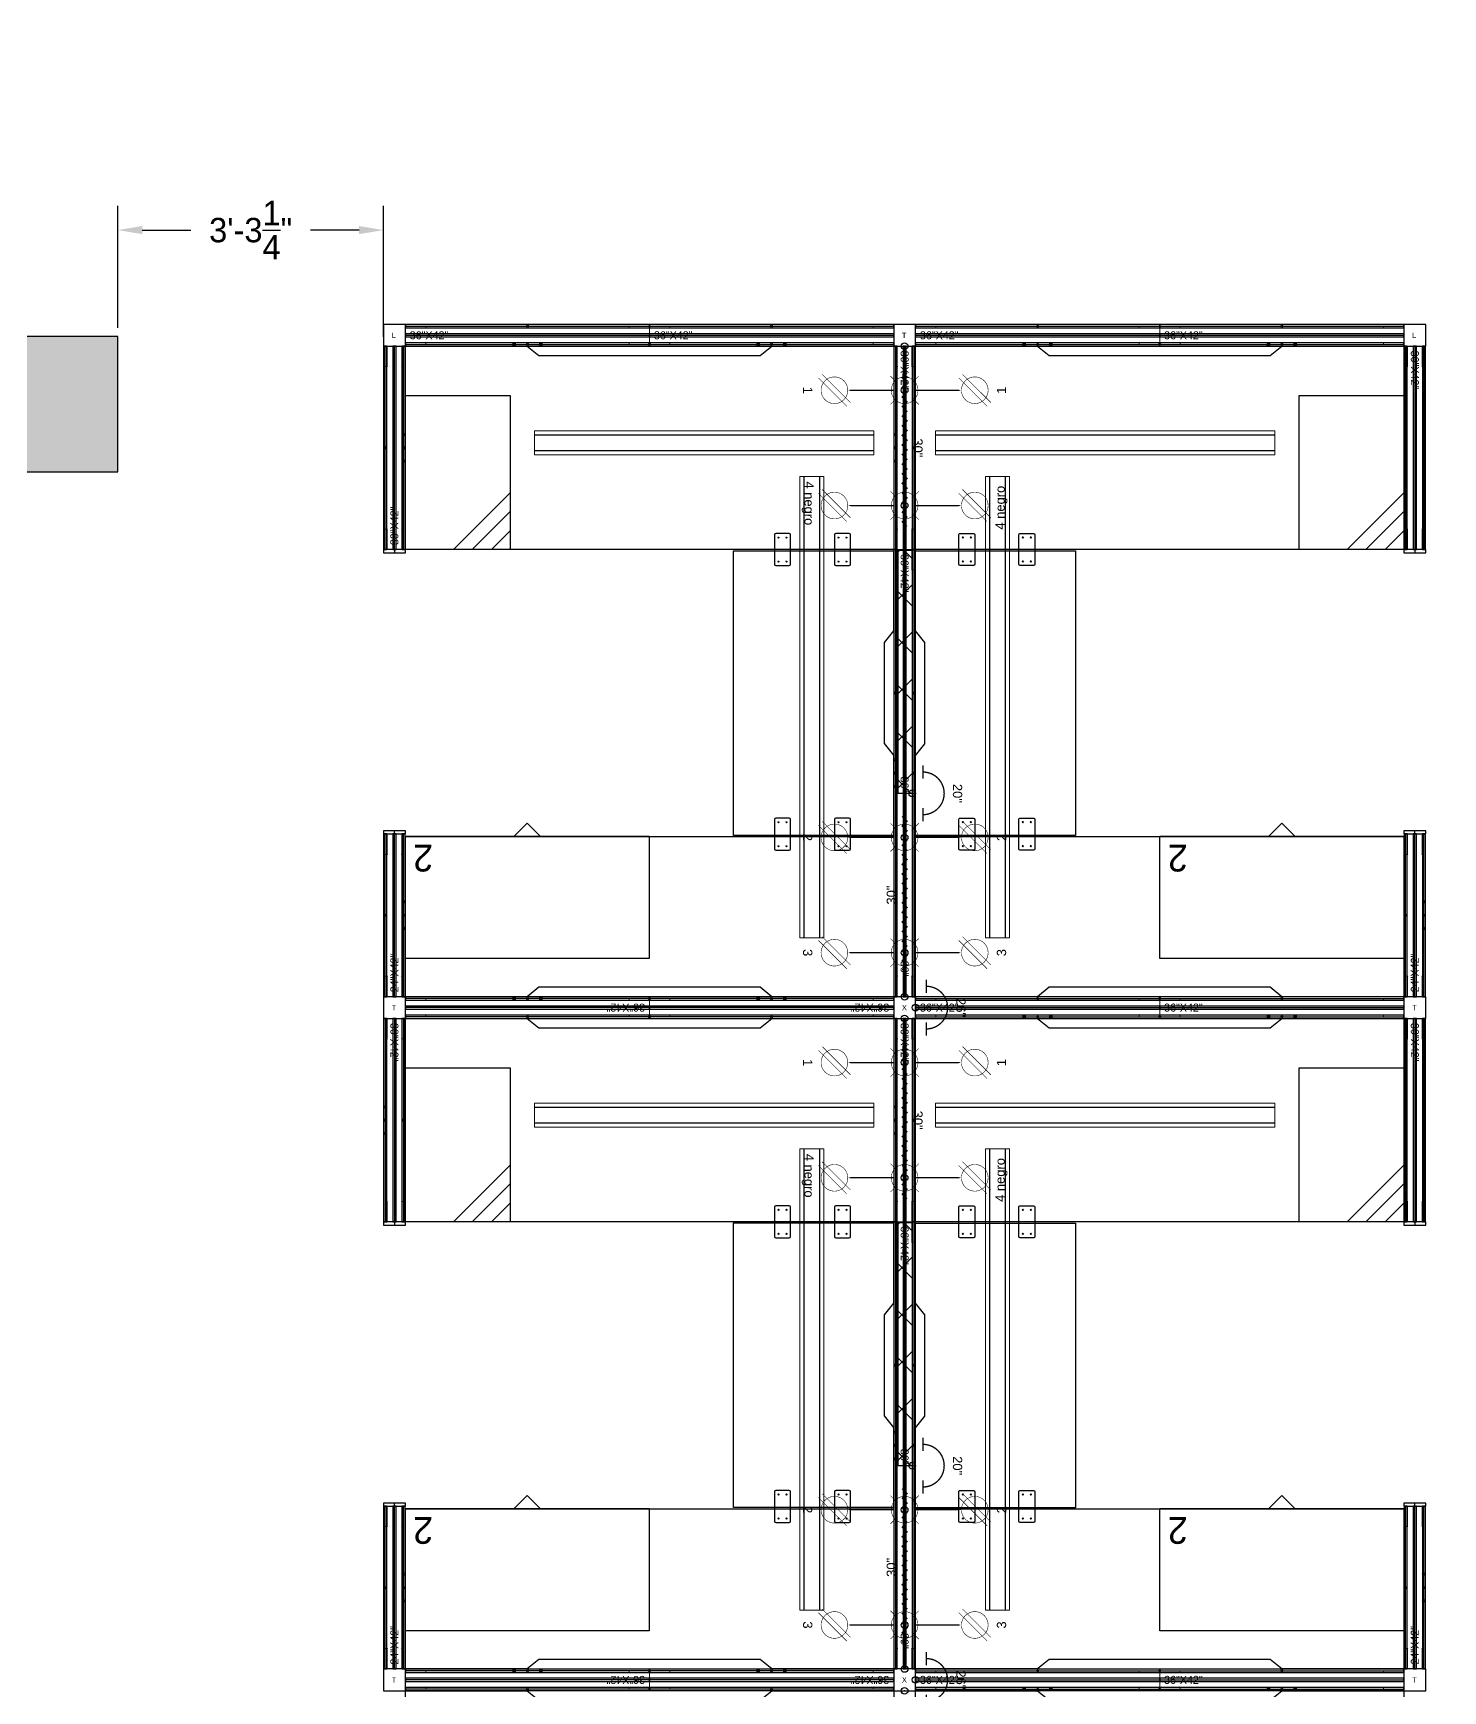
# Model space of a CAD drawing. Header units: inches. Extents: x 0 to 8116, y 4 to 1630.
# Drawn here: x 7590.9 to 7798.9, y 612 to 856.7 of the extents above; entities that cross this region are included whole.
import ezdxf
from ezdxf.enums import TextEntityAlignment as Align

# ---------------------------------------------------------------- set-up
doc = ezdxf.new("R2010")
doc.units = ezdxf.units.IN
doc.header["$MEASUREMENT"] = 0
for name, color, linetype in [('0-BACKGROUND', 7, 'Continuous'), ('DD2D', 7, 'Continuous'), ('DD2D_Geometry', 7, 'Continuous'), ('ELECTRI', 7, 'Continuous'), ('ENFASIS NEW', 7, 'Continuous'), ('LATEFILE', 7, 'Continuous'), ('LATFILE', 7, 'Continuous'), ('LF', 7, 'Continuous'), ('QU4TRO', 7, 'Continuous'), ('S7000', 7, 'Continuous'), ('TEXT HARNESS', 7, 'Continuous')]:
    doc.layers.add(name, color=color, linetype=linetype)
doc.styles.add('ARIAL', font='arial.ttf')
doc.styles.get("Standard").update_dxf_attribs({"font": 'stylu.ttf'})
doc.dimstyles.get("Standard").update_dxf_attribs({"dimscale": 20, "dimtxt": 0.18, "dimasz": 0.18, "dimexe": 0.18, "dimexo": 0.0625, "dimgap": 0.09, "dimtad": 0, "dimtih": 1, "dimtoh": 1, "dimzin": 0, "dimdsep": 46, "dimlunit": 4, "dimtxsty": 'Standard', "dimcen": 0.09, "dimadec": 0, "dimazin": 0, "dimtfac": 1, "dimtofl": 0, "dimtmove": 0, "dimatfit": 3, "dimfxl": 1, "dimtolj": 1, "dimtzin": 0, "dimarcsym": 0})

# ---------------------------------------------------------------- blocks, each defined once
blk = doc.blocks.new('1520_block')
at = {"layer": '0-BACKGROUND'}
h = blk.add_hatch(color=253, dxfattribs=at)
h.paths.add_polyline_path([(226, 604), (246, 604), (246, 624), (226, 624)])
h.paths.add_polyline_path([(492.5, 606), (492.5, 626), (472.5, 626), (472.5, 606)])
h.paths.add_polyline_path([(706, 606), (726, 606), (726, 626), (706, 626)])
h.paths.add_polyline_path([(930, 626), (930, 606), (950, 606), (950, 626)])
h.paths.add_polyline_path([(726, 825), (726, 845), (706, 845), (706, 825)])
h.paths.add_polyline_path([(492.5, 845), (472.5, 845), (472.5, 825), (492.5, 825)])
h.paths.add_polyline_path([(226, 848), (226, 828), (246, 828), (246, 848)])
blk.add_lwpolyline([(726, 626), (706, 626), (706, 606), (726, 606)], close=True, dxfattribs=at)
blk = doc.blocks.new('*D109')
at = {"color": 0, "lineweight": -2, "transparency": 16777216}
for p, q in [((7603.39, 813.15), (7603.39, 831.19)), ((7642.58, 811.86), (7642.58, 831.19)), ((7606.99, 827.59), (7614.15, 827.59)), ((7638.98, 827.59), (7631.81, 827.59))]:
    blk.add_line(p, q, dxfattribs=at)
at = {"color": 0, "transparency": 16777216}
for points in [[(7606.99, 828.19), (7606.99, 826.99), (7603.39, 827.59)], [(7638.98, 828.19), (7638.98, 826.99), (7642.58, 827.59)]]:
    blk.add_solid(points, dxfattribs=at)
at = {"layer": 'Defpoints', "color": 0, "transparency": 16777216}
for p in [(7642.58, 827.59), (7603.39, 811.9), (7642.58, 810.61)]:
    blk.add_point(p, dxfattribs=at)
at = {"color": 0, "transparency": 16777216, "insert": (7622.98, 827.59), "char_height": 3.6, "attachment_point": 5}
blk.add_mtext('\\A1;3\'-3{\\H1.000000x;\\S1/4;}"', dxfattribs=at)
blk = doc.blocks.new('DD40103072AB')
at = {"color": 1}
for p, q in [((0.0035, -0.0035), (-0.0035, 0.0035)), ((0.0035, 0.0035), (-0.0035, -0.0035))]:
    blk.add_line(p, q, dxfattribs=at)
blk.add_lwpolyline([(-0.4142, -0.0417), (0.4142, -0.0417), (0.458, -0.0067), (0.915, -0.0067), (0.915, -0.7687), (-0.915, -0.7687), (-0.915, -0.0067), (-0.458, -0.0067)], close=True)
blk.add_point((0, 0))
blk.add_point((0, 0))
blk.add_point((0, 0), dxfattribs=at)
blk = doc.blocks.new('DD40102472AB')
at = {"color": 1}
for p, q in [((0.0035, -0.0035), (-0.0035, 0.0035)), ((0.0035, 0.0035), (-0.0035, -0.0035))]:
    blk.add_line(p, q, dxfattribs=at)
blk.add_lwpolyline([(-0.4142, -0.0417), (0.4142, -0.0417), (0.458, -0.0067), (0.915, -0.0067), (0.915, -0.6067), (-0.915, -0.6067), (-0.915, -0.0067), (-0.458, -0.0067)], close=True)
blk.add_point((0, 0))
blk.add_point((0, 0))
blk.add_point((0, 0), dxfattribs=at)
blk = doc.blocks.new('DD40102442AB')
at = {"color": 1}
for p, q in [((0.0035, -0.0035), (-0.0035, 0.0035)), ((0.0035, 0.0035), (-0.0035, -0.0035))]:
    blk.add_line(p, q, dxfattribs=at)
blk.add_lwpolyline([(-0.1897, -0.0417), (0.1897, -0.0417), (0.2335, -0.0067), (0.5335, -0.0067), (0.5335, -0.6067), (-0.5335, -0.6067), (-0.5335, -0.0067), (-0.2335, -0.0067)], close=True)
blk.add_point((0, 0))
blk.add_point((0, 0))
blk.add_point((0, 0), dxfattribs=at)
blk = doc.blocks.new('S7012')
for p, q in [((0.18, -0.577), (0.393, -0.364)), ((0.25, -0.577), (0.393, -0.434)), ((0.323, -0.577), (0.393, -0.507))]:
    blk.add_line(p, q)
blk.add_lwpolyline([(0, 0), (0.393, 0), (0.393, -0.577), (0, -0.577)], close=True)
blk = doc.blocks.new('LF4023627S')
for p, q in [((0, 0), (0.914, 0)), ((0, -0.457), (0.914, -0.457))]:
    blk.add_line(p, q)
at = {"layer": 'LATEFILE'}
for p, q in [((0, -0.457), (0, 0)), ((0.914, 0), (0.914, -0.457))]:
    blk.add_line(p, q, dxfattribs=at)
blk.add_lwpolyline([(0.407, -0.457), (0.457, -0.507), (0.507, -0.457)], close=True, dxfattribs=at)
at = {"layer": 'LATFILE', "insert": (0.8103, -0.3262), "char_height": 0.1, "width": 0.07696, "attachment_point": 1}
blk.add_mtext('2', dxfattribs=at)
blk = doc.blocks.new('829030')
at = {"color": 1}
for points in [[(0.1, 0.009, 0.005, 0.005, 0), (0.118, -0.009, 0.005, 0.005, 0), (0.136, 0.009, 0.005, 0.005, 0), (0.154, -0.009, 0.005, 0.005, 0), (0.172, 0.009, 0.005, 0.005, 0), (0.19, -0.009, 0.005, 0.005, 0), (0.208, 0.009, 0.005, 0.005, 0), (0.226, -0.009, 0.005, 0.005, 0), (0.244, 0.009, 0.005, 0.005, 0), (0.262, -0.009, 0.005, 0.005, 0), (0.28, 0.009, 0.005, 0.005, 0), (0.298, -0.009, 0.005, 0.005, 0), (0.316, 0.009, 0.005, 0.005, 0), (0.334, -0.009, 0.005, 0.005, 0), (0.352, 0.009, 0.005, 0.005, 0), (0.37, -0.009, 0.005, 0.005, 0), (0.388, 0.009, 0.005, 0.005, 0), (0.406, -0.009, 0.005, 0.005, 0), (0.424, 0.009, 0.005, 0.005, 0), (0.442, -0.009, 0.005, 0.005, 0), (0.46, 0.009, 0.005, 0.005, 0), (0.478, -0.009, 0.005, 0.005, 0), (0.496, 0.009, 0.005, 0.005, 0), (0.514, -0.009, 0.005, 0.005, 0), (0.532, 0.009, 0.005, 0.005, 0), (0.55, -0.009, 0, 0, 0)], [(0.676, 0.009, 0.005, 0.005, 0), (0.658, -0.009, 0.005, 0.005, 0), (0.64, 0.009, 0.005, 0.005, 0), (0.622, -0.009, 0.005, 0.005, 0), (0.604, 0.009, 0.005, 0.005, 0), (0.586, -0.009, 0.005, 0.005, 0), (0.568, 0.009, 0.005, 0.005, 0), (0.55, -0.009, 0, 0, 0)]]:
    blk.add_lwpolyline(points, format="xyseb", dxfattribs=at)
at = {"color": 1, "const_width": 0.002}
for points in [[(0.1385, 0.0265), (0.112, 0.053)], [(0.1915, 0.0265), (0.218, 0.053)], [(0.5705, 0.0265), (0.544, 0.053)], [(0.6235, 0.0265), (0.65, 0.053)], [(0.1385, -0.0265), (0.112, -0.053)], [(0.1915, -0.0265), (0.218, -0.053)], [(0.5705, -0.0265), (0.544, -0.053)], [(0.6235, -0.0265), (0.65, -0.053)]]:
    blk.add_lwpolyline(points, dxfattribs=at)
for points in [[(0.165, -0.05, -1), (0.165, 0.05, -1)], [(0.597, -0.05, 1), (0.597, 0.05, 1)]]:
    blk.add_lwpolyline(points, format="xyb", close=True, dxfattribs=at)
at = {"color": 1}
blk.add_circle((0, 0), 0.0125, dxfattribs=at)
blk.add_point((0, 0), dxfattribs=at)
at = {"layer": 'TEXT HARNESS', "color": 1, "style": 'ARIAL'}
blk.add_text('30"', height=0.03469, dxfattribs=at).set_placement((0.381, 0.05), align=Align.MIDDLE)
blk = doc.blocks.new('*X132')
at = {"color": 0}
for p, q in [((7.7859, 5.311), (7.8173, 5.3424)), ((7.792, 5.2894), (7.7859, 5.2956)), ((7.9688, 5.2894), (7.9158, 5.3424)), ((7.9411, 5.2894), (7.9941, 5.3424)), ((8.1456, 5.2894), (8.0926, 5.3424)), ((8.1179, 5.2894), (8.1709, 5.3424)), ((8.3224, 5.2894), (8.2694, 5.3424)), ((8.2946, 5.2894), (8.3476, 5.3424)), ((8.4992, 5.2894), (8.4462, 5.3424)), ((8.4714, 5.2894), (8.5244, 5.3424)), ((8.6759, 5.2894), (8.6229, 5.3424)), ((8.6482, 5.2894), (8.6971, 5.3384))]:
    blk.add_line(p, q, dxfattribs=at)
blk = doc.blocks.new('808636')
at = {"color": 5}
for p, q in [((-0.9112, 0), (0, 0)), ((-0.9112, -0.053), (-0.9112, 0)), ((0, 0), (0, -0.053)), ((0, -0.053), (-0.9112, -0.053))]:
    blk.add_line(p, q, dxfattribs=at)
blk.add_blockref('*X132', (-8.6971, -5.3424), dxfattribs=at)
blk = doc.blocks.new('817720')
at = {"color": 3, "const_width": 0.005}
blk.add_lwpolyline([(0.08, 0.04, 1), (-0.08, 0.04)], format="xyb", dxfattribs=at)
for points in [[(-0.055, 0.04), (-0.105, 0.04)], [(0.055, 0.04), (0.105, 0.04)]]:
    blk.add_lwpolyline(points, dxfattribs=at)
at = {"color": 3}
blk.add_circle((0, 0), 0.0125, dxfattribs=at)
blk.add_point((0, 0), dxfattribs=at)
at = {"layer": 'TEXT HARNESS', "color": 3, "style": 'ARIAL'}
blk.add_text('20"', height=0.03469, dxfattribs=at).set_placement((0, 0.17), align=Align.MIDDLE)
blk = doc.blocks.new('8065E1C')
at = {"color": 1, "const_width": 0.005}
blk.add_lwpolyline([(0.025, -0.04), (-0.025, -0.04)], dxfattribs=at)
at = {"color": 1}
for points in [[(0, -0.04, 0.005, 0.005, 0), (0, -0.165, 0.025, 0, 0), (0, -0.2114, 0, 0, 0)], [(-0.0601, -0.309, 0.002, 0.002, 0), (0.046, -0.2029, 0.002, 0.002, 0)], [(-0.046, -0.3231, 0.002, 0.002, 0), (0.0601, -0.217, 0.002, 0.002, 0)]]:
    blk.add_lwpolyline(points, format="xyseb", dxfattribs=at)
at = {"color": 1, "const_width": 0.002}
blk.add_lwpolyline([(-0.05, -0.263, -1), (0.05, -0.263, -1)], format="xyb", close=True, dxfattribs=at)
at = {"color": 1}
blk.add_circle((0, 0), 0.0125, dxfattribs=at)
blk.add_point((0, 0), dxfattribs=at)
at = {"layer": 'TEXT HARNESS', "color": 1, "style": 'ARIAL'}
blk.add_text('1', height=0.0347, dxfattribs=at).set_placement((0, -0.363), align=Align.MIDDLE)
blk = doc.blocks.new('8065E4C')
at = {"color": 1, "const_width": 0.005}
blk.add_lwpolyline([(0.025, -0.04), (-0.025, -0.04)], dxfattribs=at)
at = {"color": 1}
for points in [[(0, -0.04, 0.005, 0.005, 0), (0, -0.165, 0.025, 0, 0), (0, -0.2114, 0, 0, 0)], [(-0.0601, -0.309, 0.002, 0.002, 0), (0.046, -0.2029, 0.002, 0.002, 0)], [(-0.046, -0.3231, 0.002, 0.002, 0), (0.0601, -0.217, 0.002, 0.002, 0)]]:
    blk.add_lwpolyline(points, format="xyseb", dxfattribs=at)
at = {"color": 1, "const_width": 0.002}
blk.add_lwpolyline([(-0.05, -0.263, -1), (0.05, -0.263, -1)], format="xyb", close=True, dxfattribs=at)
at = {"color": 1}
blk.add_circle((0, 0), 0.0125, dxfattribs=at)
blk.add_point((0, 0), dxfattribs=at)
at = {"layer": 'TEXT HARNESS', "color": 1, "style": 'ARIAL'}
blk.add_text('4 negro', height=0.03469, dxfattribs=at).set_placement((-0.0081, -0.363), align=Align.MIDDLE)
blk = doc.blocks.new('8065E2C')
at = {"color": 1, "const_width": 0.005}
blk.add_lwpolyline([(0.025, -0.04), (-0.025, -0.04)], dxfattribs=at)
at = {"color": 1}
for points in [[(0, -0.04, 0.005, 0.005, 0), (0, -0.165, 0.025, 0, 0), (0, -0.2114, 0, 0, 0)], [(-0.0601, -0.309, 0.002, 0.002, 0), (0.046, -0.2029, 0.002, 0.002, 0)], [(-0.046, -0.3231, 0.002, 0.002, 0), (0.0601, -0.217, 0.002, 0.002, 0)]]:
    blk.add_lwpolyline(points, format="xyseb", dxfattribs=at)
at = {"color": 1, "const_width": 0.002}
blk.add_lwpolyline([(-0.05, -0.263, -1), (0.05, -0.263, -1)], format="xyb", close=True, dxfattribs=at)
at = {"color": 1}
blk.add_circle((0, 0), 0.0125, dxfattribs=at)
blk.add_point((0, 0), dxfattribs=at)
blk.add_point((0, 0), dxfattribs=at)
at = {"layer": 'TEXT HARNESS', "color": 1, "style": 'ARIAL'}
blk.add_text('2', height=0.0347, dxfattribs=at).set_placement((0, -0.363), align=Align.MIDDLE)
blk = doc.blocks.new('8065E3C')
at = {"color": 1, "const_width": 0.005}
blk.add_lwpolyline([(0.025, -0.04), (-0.025, -0.04)], dxfattribs=at)
at = {"color": 1}
for points in [[(0, -0.04, 0.005, 0.005, 0), (0, -0.165, 0.025, 0, 0), (0, -0.2114, 0, 0, 0)], [(-0.0601, -0.309, 0.002, 0.002, 0), (0.046, -0.2029, 0.002, 0.002, 0)], [(-0.046, -0.3231, 0.002, 0.002, 0), (0.0601, -0.217, 0.002, 0.002, 0)]]:
    blk.add_lwpolyline(points, format="xyseb", dxfattribs=at)
at = {"color": 1, "const_width": 0.002}
blk.add_lwpolyline([(-0.05, -0.263, -1), (0.05, -0.263, -1)], format="xyb", close=True, dxfattribs=at)
at = {"color": 1}
blk.add_circle((0, 0), 0.0125, dxfattribs=at)
blk.add_point((0, 0), dxfattribs=at)
at = {"layer": 'TEXT HARNESS', "color": 1, "style": 'ARIAL'}
blk.add_text('3', height=0.0347, dxfattribs=at).set_placement((0, -0.363), align=Align.MIDDLE)
blk = doc.blocks.new('D3223S')
for p, q in [((0.055, 0), (-0.055, 0)), ((-0.06, -0.005), (-0.06, -0.055)), ((-0.055, -0.06), (0.055, -0.06)), ((0.06, -0.055), (0.06, -0.005))]:
    blk.add_line(p, q)
for centre in [(-0.045, -0.015), (-0.045, -0.045), (0.045, -0.015), (0.045, -0.045)]:
    blk.add_circle(centre, 0.00195)
for centre, start, end in [((-0.055, -0.005), 90, 180), ((-0.055, -0.055), 180, 270), ((0.055, -0.005), 0, 90), ((0.055, -0.055), 270, 0)]:
    blk.add_arc(centre, 0.005, start, end)
blk = doc.blocks.new('A$C18FD438F')
at = {"color": 0, "linetype": 'Continuous', "lineweight": 0}
for p, q in [((-0.9335, 0.1842), (-0.9335, 0.1988)), ((-0.9335, 0.1988), (0.3385, 0.1988)), ((0.3385, 0.1842), (0.3385, 0.1988)), ((-0.9335, 0.1825), (-0.9335, 0.1842)), ((-0.9335, 0.1838), (0.3385, 0.1838)), ((-0.9335, 0.1825), (0.3385, 0.1825)), ((-0.9335, 0.1821), (-0.9335, 0.1825)), ((-0.9335, 0.1254), (-0.9335, 0.1821)), ((-0.9335, 0.125), (-0.9335, 0.1254)), ((-0.9335, 0.1234), (-0.9335, 0.125)), ((-0.9335, 0.125), (0.3385, 0.125)), ((0.3385, 0.1825), (0.3385, 0.1842)), ((0.3385, 0.1821), (0.3385, 0.1825)), ((0.3385, 0.1254), (0.3385, 0.1821)), ((0.3385, 0.125), (0.3385, 0.1254)), ((0.3385, 0.1234), (0.3385, 0.125)), ((-0.9335, 0.1238), (0.3385, 0.1238)), ((-0.9335, 0.1088), (-0.9335, 0.1234)), ((-0.9335, 0.1088), (0.3385, 0.1088)), ((0.3385, 0.1088), (0.3385, 0.1234))]:
    blk.add_line(p, q, dxfattribs=at)
blk = doc.blocks.new('DD330154S')
blk.add_blockref('A$C18FD438F', (0.9335, -0.1538))
blk = doc.blocks.new('DD330172S')
at = {"color": 0, "linetype": 'Continuous', "lineweight": 0}
for p, q in [((0, 0.0304), (0, 0.045)), ((0, 0.045), (1.73, 0.045)), ((0, 0.0288), (0, 0.0304)), ((0, 0.03), (1.73, 0.03)), ((0, 0.0288), (1.73, 0.0288)), ((0, 0.0284), (0, 0.0288)), ((0, -0.0284), (0, 0.0284)), ((1.73, 0.0304), (1.73, 0.045)), ((1.73, 0.0288), (1.73, 0.0304)), ((1.73, 0.0284), (1.73, 0.0288)), ((1.73, -0.0284), (1.73, 0.0284)), ((0, -0.0288), (0, -0.0284)), ((0, -0.0304), (0, -0.0288)), ((0, -0.0288), (1.73, -0.0288)), ((0, -0.03), (1.73, -0.03)), ((0, -0.045), (0, -0.0304)), ((0, -0.045), (1.73, -0.045)), ((1.73, -0.0288), (1.73, -0.0284)), ((1.73, -0.0304), (1.73, -0.0288)), ((1.73, -0.045), (1.73, -0.0304))]:
    blk.add_line(p, q, dxfattribs=at)
blk = doc.blocks.new('817726')
at = {"color": 3, "const_width": 0.005}
blk.add_lwpolyline([(0.08, 0.04, 1), (-0.08, 0.04)], format="xyb", dxfattribs=at)
for points in [[(-0.055, 0.04), (-0.105, 0.04)], [(0.055, 0.04), (0.105, 0.04)]]:
    blk.add_lwpolyline(points, dxfattribs=at)
at = {"color": 3}
blk.add_circle((0, 0), 0.0125, dxfattribs=at)
blk.add_point((0, 0), dxfattribs=at)
at = {"layer": 'TEXT HARNESS', "color": 3, "style": 'ARIAL'}
blk.add_text('26"', height=0.03469, dxfattribs=at).set_placement((0, 0.17), align=Align.MIDDLE)
blk = doc.blocks.new('DD101030422D')
at = {"color": 1, "linetype": 'Continuous', "lineweight": 0}
for p, q in [((0, -0.0255), (0, 0.0255)), ((0.0017, 0.0275), (0.0218, 0.0275)), ((0.002, 0.0275), (0.0215, 0.0275)), ((0.0747, 0.0275), (0.0215, 0.0275)), ((0.0747, 0.0275), (0.075, 0.0275)), ((0.0765, 0.026), (0.0765, 0.0343)), ((0.6855, 0.0343), (0.0765, 0.0343)), ((0.6855, 0.0343), (0.6855, 0.026)), ((0.6873, 0.0275), (0.687, 0.0275)), ((0.6873, 0.0275), (0.7405, 0.0275)), ((0.7603, 0.0275), (0.7402, 0.0275)), ((0.76, 0.0275), (0.7405, 0.0275)), ((0.762, -0.0255), (0.762, 0.0255)), ((0.025, -0.0275), (0.002, -0.0275)), ((0.025, -0.0275), (0.0747, -0.0275)), ((0.0747, -0.0275), (0.075, -0.0275)), ((0.0765, -0.0343), (0.0765, -0.026)), ((0.6855, -0.0343), (0.0765, -0.0343)), ((0.6855, -0.026), (0.6855, -0.0343)), ((0.6873, -0.0275), (0.687, -0.0275)), ((0.737, -0.0275), (0.6873, -0.0275)), ((0.737, -0.0275), (0.76, -0.0275))]:
    blk.add_line(p, q, dxfattribs=at)
at = {"color": 1}
for p, q in [((0.3775, 0.0379), (0.3845, 0.0308)), ((0.3775, 0.0308), (0.3845, 0.0379)), ((0.3775, -0.0379), (0.3845, -0.0308)), ((0.3775, -0.0308), (0.3845, -0.0379))]:
    blk.add_line(p, q, dxfattribs=at)
for centre in [(0.331, -0.0343), (0.431, -0.0343)]:
    blk.add_circle(centre, 0.005, dxfattribs=at)
at = {"color": 1, "linetype": 'Continuous', "lineweight": 0}
for centre, radius, start, end in [((0.002, 0.0255), 0.00203, 90, 180), ((0.075, 0.026), 0.00151, 10.02098, 90), ((0.075, 0.026), 0.00151, 0, 10.02098), ((0.687, 0.026), 0.00151, 90, 169.97902), ((0.687, 0.026), 0.00151, 169.97902, 180), ((0.687, 0.026), 0.00151, 169.97902, 180), ((0.76, 0.0255), 0.00203, 0, 90), ((0.002, -0.0255), 0.00203, 180, 270), ((0.075, -0.026), 0.00151, 270, 349.97902), ((0.075, -0.026), 0.00151, 349.97902, 0), ((0.687, -0.026), 0.00151, 180, 190.02098), ((0.687, -0.026), 0.00151, 180, 190.02098), ((0.687, -0.026), 0.00151, 190.02098, 270), ((0.76, -0.0255), 0.00203, 270, 0)]:
    blk.add_arc(centre, radius, start, end, dxfattribs=at)
at = {"color": 1}
for p in [(0.381, 0.0343), (0.381, -0.0343)]:
    blk.add_point(p, dxfattribs=at)
at = {"insert": (0.0165, 0.0151), "char_height": 0.03, "attachment_point": 1}
blk.add_mtext_dynamic_manual_height_columns('30"X42"', width=75.494015, gutter_width=12.5, heights=[0], dxfattribs=at)
blk = doc.blocks.new('SPACE_DD10103042')
blk.add_blockref('DD101030422D', (0, 0))
blk = doc.blocks.new('DD101036422D')
at = {"color": 1, "linetype": 'Continuous', "lineweight": 0}
for p, q in [((0, -0.0255), (0, 0.0255)), ((0.0017, 0.0275), (0.0218, 0.0275)), ((0.002, 0.0275), (0.0215, 0.0275)), ((0.0747, 0.0275), (0.0215, 0.0275)), ((0.0747, 0.0275), (0.075, 0.0275)), ((0.0765, 0.026), (0.0765, 0.0343)), ((0.8385, 0.0343), (0.0765, 0.0343)), ((0.8385, 0.0343), (0.8385, 0.026)), ((0.8403, 0.0275), (0.84, 0.0275)), ((0.8403, 0.0275), (0.8935, 0.0275)), ((0.9133, 0.0275), (0.8932, 0.0275)), ((0.913, 0.0275), (0.8935, 0.0275)), ((0.915, -0.0255), (0.915, 0.0255)), ((0.025, -0.0275), (0.002, -0.0275)), ((0.025, -0.0275), (0.0747, -0.0275)), ((0.0747, -0.0275), (0.075, -0.0275)), ((0.0765, -0.0343), (0.0765, -0.026)), ((0.8385, -0.0343), (0.0765, -0.0343)), ((0.8385, -0.026), (0.8385, -0.0343)), ((0.8403, -0.0275), (0.84, -0.0275)), ((0.89, -0.0275), (0.8403, -0.0275)), ((0.89, -0.0275), (0.913, -0.0275))]:
    blk.add_line(p, q, dxfattribs=at)
at = {"color": 1}
for p, q in [((0.454, 0.0379), (0.461, 0.0308)), ((0.454, 0.0308), (0.461, 0.0379)), ((0.454, -0.0379), (0.461, -0.0308)), ((0.454, -0.0308), (0.461, -0.0379))]:
    blk.add_line(p, q, dxfattribs=at)
for centre in [(0.4075, -0.0343), (0.5075, -0.0343)]:
    blk.add_circle(centre, 0.005, dxfattribs=at)
at = {"color": 1, "linetype": 'Continuous', "lineweight": 0}
for centre, radius, start, end in [((0.002, 0.0255), 0.00203, 90, 180), ((0.075, 0.026), 0.00151, 10.02098, 90), ((0.075, 0.026), 0.00151, 0, 10.02098), ((0.84, 0.026), 0.00151, 90, 169.97902), ((0.84, 0.026), 0.00151, 169.97902, 180), ((0.84, 0.026), 0.00151, 169.97902, 180), ((0.913, 0.0255), 0.00203, 0, 90), ((0.002, -0.0255), 0.00203, 180, 270), ((0.075, -0.026), 0.00151, 270, 349.97902), ((0.075, -0.026), 0.00151, 349.97902, 0), ((0.84, -0.026), 0.00151, 180, 190.02098), ((0.84, -0.026), 0.00151, 180, 190.02098), ((0.84, -0.026), 0.00151, 190.02098, 270), ((0.913, -0.0255), 0.00203, 270, 0)]:
    blk.add_arc(centre, radius, start, end, dxfattribs=at)
at = {"color": 1}
for p in [(0.4575, 0.0343), (0.4575, -0.0343)]:
    blk.add_point(p, dxfattribs=at)
at = {"insert": (0.0165, 0.0151), "char_height": 0.03, "attachment_point": 1}
blk.add_mtext_dynamic_manual_height_columns('36"X42"', width=75.494015, gutter_width=12.5, heights=[0], dxfattribs=at)
blk = doc.blocks.new('SPACE_DD10103642')
blk.add_blockref('DD101036422D', (0, 0))
blk = doc.blocks.new('DD101066422D')
at = {"color": 1, "linetype": 'Continuous', "lineweight": 0}
for p, q in [((0, -0.0255), (0, 0.0255)), ((0.0017, 0.0275), (0.0218, 0.0275)), ((0.002, 0.0275), (0.0215, 0.0275)), ((0.0747, 0.0275), (0.0215, 0.0275)), ((0.0747, 0.0275), (0.075, 0.0275)), ((0.0765, 0.026), (0.0765, 0.0343)), ((1.5995, 0.0343), (0.0765, 0.0343)), ((0.914, -0.0343), (0.914, 0.0343)), ((1.5995, 0.0343), (1.5995, 0.026)), ((1.6013, 0.0275), (1.601, 0.0275)), ((1.6013, 0.0275), (1.6545, 0.0275)), ((1.6743, 0.0275), (1.6542, 0.0275)), ((1.674, 0.0275), (1.6545, 0.0275)), ((1.676, -0.0255), (1.676, 0.0255)), ((0.025, -0.0275), (0.002, -0.0275)), ((0.025, -0.0275), (0.0747, -0.0275)), ((0.0747, -0.0275), (0.075, -0.0275)), ((0.0765, -0.0343), (0.0765, -0.026)), ((1.5995, -0.0343), (0.0765, -0.0343)), ((1.5995, -0.026), (1.5995, -0.0343)), ((1.6013, -0.0275), (1.601, -0.0275)), ((1.651, -0.0275), (1.6013, -0.0275)), ((1.651, -0.0275), (1.674, -0.0275))]:
    blk.add_line(p, q, dxfattribs=at)
at = {"color": 1}
for p, q in [((0.8345, 0.0379), (0.8415, 0.0308)), ((0.8345, 0.0308), (0.8415, 0.0379)), ((0.8345, -0.0379), (0.8415, -0.0308)), ((0.8345, -0.0308), (0.8415, -0.0379))]:
    blk.add_line(p, q, dxfattribs=at)
for centre in [(0.788, -0.0343), (0.888, -0.0343)]:
    blk.add_circle(centre, 0.005, dxfattribs=at)
at = {"color": 1, "linetype": 'Continuous', "lineweight": 0}
for centre, radius, start, end in [((0.002, 0.0255), 0.00203, 90, 180), ((0.075, 0.026), 0.00151, 10.02098, 90), ((0.075, 0.026), 0.00151, 0, 10.02098), ((1.601, 0.026), 0.00151, 90, 169.97902), ((1.601, 0.026), 0.00151, 169.97902, 180), ((1.601, 0.026), 0.00151, 169.97902, 180), ((1.674, 0.0255), 0.00203, 0, 90), ((0.002, -0.0255), 0.00203, 180, 270), ((0.075, -0.026), 0.00151, 270, 349.97902), ((0.075, -0.026), 0.00151, 349.97902, 0), ((1.601, -0.026), 0.00151, 180, 190.02098), ((1.601, -0.026), 0.00151, 180, 190.02098), ((1.601, -0.026), 0.00151, 190.02098, 270), ((1.674, -0.0255), 0.00203, 270, 0)]:
    blk.add_arc(centre, radius, start, end, dxfattribs=at)
at = {"color": 1}
for p in [(0.838, 0.0343), (0.838, -0.0343)]:
    blk.add_point(p, dxfattribs=at)
at = {"char_height": 0.03, "attachment_point": 1}
for s, insert in [('66"X42"', (0.0165, 0.0151)), ('36"', (0.8509, 0.0151)), ('30"', (1.5414, 0.0151))]:
    blk.add_mtext_dynamic_manual_height_columns(s, width=75.494015, gutter_width=12.5, heights=[0], dxfattribs=dict(at, insert=insert))
blk = doc.blocks.new('SPACE_DD10106642')
blk.add_blockref('DD101066422D', (0, 0))
blk = doc.blocks.new('DD101024422D')
at = {"color": 1, "linetype": 'Continuous', "lineweight": 0}
for p, q in [((0, -0.0255), (0, 0.0255)), ((0.0017, 0.0275), (0.0218, 0.0275)), ((0.002, 0.0275), (0.0215, 0.0275)), ((0.0747, 0.0275), (0.0215, 0.0275)), ((0.0747, 0.0275), (0.075, 0.0275)), ((0.0765, 0.026), (0.0765, 0.0343)), ((0.5335, 0.0343), (0.0765, 0.0343)), ((0.5335, 0.0343), (0.5335, 0.026)), ((0.5353, 0.0275), (0.535, 0.0275)), ((0.5353, 0.0275), (0.5885, 0.0275)), ((0.6083, 0.0275), (0.5882, 0.0275)), ((0.608, 0.0275), (0.5885, 0.0275)), ((0.61, -0.0255), (0.61, 0.0255)), ((0.025, -0.0275), (0.002, -0.0275)), ((0.025, -0.0275), (0.0747, -0.0275)), ((0.0747, -0.0275), (0.075, -0.0275)), ((0.0765, -0.0343), (0.0765, -0.026)), ((0.5335, -0.0343), (0.0765, -0.0343)), ((0.5335, -0.026), (0.5335, -0.0343)), ((0.5353, -0.0275), (0.535, -0.0275)), ((0.585, -0.0275), (0.5353, -0.0275)), ((0.585, -0.0275), (0.608, -0.0275))]:
    blk.add_line(p, q, dxfattribs=at)
at = {"color": 1}
for p, q in [((0.3015, 0.0379), (0.3085, 0.0308)), ((0.3015, 0.0308), (0.3085, 0.0379)), ((0.3015, -0.0379), (0.3085, -0.0308)), ((0.3015, -0.0308), (0.3085, -0.0379))]:
    blk.add_line(p, q, dxfattribs=at)
for centre in [(0.255, -0.0343), (0.355, -0.0343)]:
    blk.add_circle(centre, 0.005, dxfattribs=at)
at = {"color": 1, "linetype": 'Continuous', "lineweight": 0}
for centre, radius, start, end in [((0.002, 0.0255), 0.00203, 90, 180), ((0.075, 0.026), 0.00151, 10.02098, 90), ((0.075, 0.026), 0.00151, 0, 10.02098), ((0.535, 0.026), 0.00151, 90, 169.97902), ((0.535, 0.026), 0.00151, 169.97902, 180), ((0.535, 0.026), 0.00151, 169.97902, 180), ((0.608, 0.0255), 0.00203, 0, 90), ((0.002, -0.0255), 0.00203, 180, 270), ((0.075, -0.026), 0.00151, 270, 349.97902), ((0.075, -0.026), 0.00151, 349.97902, 0), ((0.535, -0.026), 0.00151, 180, 190.02098), ((0.535, -0.026), 0.00151, 180, 190.02098), ((0.535, -0.026), 0.00151, 190.02098, 270), ((0.608, -0.0255), 0.00203, 270, 0)]:
    blk.add_arc(centre, radius, start, end, dxfattribs=at)
at = {"color": 1}
for p in [(0.305, 0.0343), (0.305, -0.0343)]:
    blk.add_point(p, dxfattribs=at)
at = {"insert": (0.0165, 0.0151), "char_height": 0.03, "attachment_point": 1}
blk.add_mtext_dynamic_manual_height_columns('24"X42"', width=75.494015, gutter_width=12.5, heights=[0], dxfattribs=at)
blk = doc.blocks.new('SPACE_DD10102442')
blk.add_blockref('DD101024422D', (0, 0))
blk = doc.blocks.new('DD3021422D')
for p, q in [((0, 0.041), (0, -0.041)), ((0.012, 0.041), (0, 0.041)), ((0.012, -0.041), (0.012, 0.041)), ((0, -0.041), (0.012, -0.041))]:
    blk.add_line(p, q)
blk = doc.blocks.new('SPACE_DD302142')
blk.add_blockref('DD3021422D', (0, 0))

msp = doc.modelspace()

# ---------------------------------------------------------------- block references
msp.add_blockref('1520_block', (6877.388, 185.904))

# ---------------------------------------------------------------- next in the draw order: linework, layer by layer
at = {"layer": 'DD2D'}
for p, q in [((7645.8, 813.415), (7681.824, 813.415)), ((7681.824, 813.415), (7717.848, 813.415)), ((7721.076, 813.415), (7757.1, 813.415)), ((7757.1, 813.415), (7793.123, 813.415)), ((7642.836, 780.45), (7642.836, 810.45)), ((7644.186, 810.45), (7644.186, 810.454)), ((7644.186, 780.45), (7644.186, 810.45)), ((7644.186, 780.45), (7644.186, 810.45)), ((7645.536, 780.45), (7645.536, 810.45)), ((7645.8, 812.064), (7681.824, 812.064)), ((7645.8, 812.064), (7681.824, 812.064)), ((7645.8, 810.714), (7681.824, 810.714)), ((7681.824, 812.064), (7681.828, 812.064)), ((7681.824, 812.064), (7717.848, 812.064)), ((7681.824, 812.064), (7717.848, 812.064)), ((7681.824, 810.714), (7717.848, 810.714)), ((7717.848, 812.064), (7717.851, 812.064)), ((7718.111, 810.45), (7718.111, 780.45)), ((7719.462, 810.45), (7719.462, 780.45)), ((7719.462, 810.45), (7719.462, 780.45)), ((7720.812, 810.45), (7720.812, 780.45)), ((7721.076, 812.064), (7757.1, 812.064)), ((7721.076, 812.064), (7757.1, 812.064)), ((7721.076, 810.714), (7757.1, 810.714)), ((7757.1, 812.064), (7757.104, 812.064)), ((7757.1, 812.064), (7793.123, 812.064)), ((7757.1, 812.064), (7793.123, 812.064)), ((7757.1, 810.714), (7793.123, 810.714)), ((7793.123, 812.064), (7793.127, 812.064)), ((7793.387, 810.45), (7793.387, 780.45)), ((7794.737, 810.45), (7794.737, 780.45)), ((7794.737, 810.45), (7794.737, 780.45)), ((7796.088, 810.45), (7796.088, 780.45)), ((7644.186, 780.45), (7644.186, 779.978)), ((7718.111, 780.45), (7718.111, 714.466)), ((7719.462, 780.45), (7719.462, 780.446)), ((7719.462, 780.45), (7719.462, 714.466)), ((7719.462, 780.45), (7719.462, 714.466)), ((7720.812, 780.45), (7720.812, 714.466)), ((7794.737, 780.45), (7794.737, 779.978)), ((7644.186, 738.482), (7644.186, 738.954)), ((7794.737, 738.482), (7794.737, 738.954)), ((7642.836, 714.466), (7642.836, 738.482)), ((7644.186, 714.466), (7644.186, 738.482)), ((7644.186, 714.466), (7644.186, 738.482)), ((7645.536, 714.466), (7645.536, 738.482)), ((7793.387, 714.466), (7793.387, 738.482)), ((7794.737, 714.466), (7794.737, 738.482)), ((7794.737, 714.466), (7794.737, 738.482)), ((7796.088, 714.466), (7796.088, 738.482)), ((7719.462, 714.466), (7719.462, 714.462)), ((7645.8, 712.852), (7645.796, 712.852)), ((7681.824, 714.202), (7645.8, 714.202)), ((7681.824, 712.852), (7645.8, 712.852)), ((7681.824, 712.852), (7645.8, 712.852)), ((7681.824, 712.852), (7681.82, 712.852)), ((7717.848, 714.202), (7681.824, 714.202)), ((7717.848, 712.852), (7681.824, 712.852)), ((7717.848, 712.852), (7681.824, 712.852)), ((7721.076, 714.202), (7757.099, 714.202)), ((7721.076, 712.852), (7757.099, 712.852)), ((7721.076, 712.852), (7757.099, 712.852)), ((7757.099, 714.202), (7793.123, 714.202)), ((7757.099, 712.852), (7757.103, 712.852)), ((7757.099, 712.852), (7793.123, 712.852)), ((7757.099, 712.852), (7793.123, 712.852)), ((7793.123, 712.852), (7793.127, 712.852)), ((7642.836, 711.238), (7642.836, 681.238)), ((7644.186, 711.238), (7644.186, 681.238)), ((7644.186, 711.238), (7644.186, 681.238)), ((7645.536, 711.238), (7645.536, 681.238)), ((7681.824, 711.501), (7645.8, 711.501)), ((7717.848, 711.501), (7681.824, 711.501)), ((7718.111, 711.237), (7718.111, 681.237)), ((7719.462, 711.237), (7719.462, 681.237)), ((7719.462, 711.237), (7719.462, 681.237)), ((7720.812, 711.237), (7720.812, 681.237)), ((7721.076, 711.501), (7757.099, 711.501)), ((7757.099, 711.501), (7793.123, 711.501)), ((7793.387, 711.238), (7793.387, 681.238)), ((7794.737, 711.238), (7794.737, 681.238)), ((7794.737, 711.238), (7794.737, 681.238)), ((7796.088, 711.238), (7796.088, 681.238)), ((7644.186, 681.238), (7644.186, 680.765)), ((7718.111, 681.237), (7718.111, 615.253)), ((7719.462, 681.237), (7719.462, 681.233)), ((7719.462, 681.237), (7719.462, 615.253)), ((7719.462, 681.237), (7719.462, 615.253)), ((7720.812, 681.237), (7720.812, 615.253)), ((7794.737, 681.238), (7794.737, 680.765)), ((7642.836, 615.253), (7642.836, 639.269)), ((7644.186, 639.269), (7644.186, 639.741)), ((7644.186, 615.253), (7644.186, 639.269)), ((7644.186, 615.253), (7644.186, 639.269)), ((7645.536, 615.253), (7645.536, 639.269)), ((7793.387, 615.253), (7793.387, 639.269)), ((7794.737, 639.269), (7794.737, 639.741)), ((7794.737, 615.253), (7794.737, 639.269)), ((7794.737, 615.253), (7794.737, 639.269)), ((7796.088, 615.253), (7796.088, 639.269)), ((7681.824, 614.989), (7645.8, 614.989)), ((7717.848, 614.989), (7681.824, 614.989)), ((7719.462, 615.253), (7719.462, 615.249)), ((7721.076, 614.989), (7757.099, 614.989)), ((7757.099, 614.989), (7793.123, 614.989)), ((7645.8, 613.639), (7645.796, 613.639)), ((7681.824, 613.639), (7645.8, 613.639)), ((7681.824, 613.639), (7645.8, 613.639)), ((7681.824, 612.289), (7645.8, 612.289)), ((7681.824, 613.639), (7681.82, 613.639)), ((7717.848, 613.639), (7681.824, 613.639)), ((7717.848, 613.639), (7681.824, 613.639)), ((7717.848, 612.289), (7681.824, 612.289)), ((7721.076, 613.639), (7757.099, 613.639)), ((7721.076, 613.639), (7757.099, 613.639)), ((7721.076, 612.289), (7757.099, 612.289)), ((7757.099, 613.639), (7757.103, 613.639)), ((7757.099, 613.639), (7793.123, 613.639)), ((7757.099, 613.639), (7793.123, 613.639)), ((7757.099, 612.289), (7793.123, 612.289)), ((7793.123, 613.639), (7793.127, 613.639))]:
    msp.add_line(p, q, dxfattribs=at)
at = {"layer": 'DD2D_Geometry'}
for points in [[(7645.8, 810.45), (7645.804, 813.678), (7642.576, 813.678), (7642.572, 810.45)], [(7645.8, 813.178), (7681.824, 813.178), (7681.824, 813.651), (7645.8, 813.651)], [(7645.8, 811.828), (7681.824, 811.828), (7681.824, 812.301), (7645.8, 812.301)], [(7681.824, 813.178), (7717.848, 813.178), (7717.848, 813.651), (7681.824, 813.651)], [(7681.824, 811.828), (7717.848, 811.828), (7717.848, 812.301), (7681.824, 812.301)], [(7717.848, 810.45), (7721.08, 810.45), (7721.08, 813.678), (7717.848, 813.678)], [(7721.076, 813.178), (7757.1, 813.178), (7757.1, 813.651), (7721.076, 813.651)], [(7721.076, 811.828), (7757.1, 811.828), (7757.1, 812.301), (7721.076, 812.301)], [(7757.1, 813.178), (7793.123, 813.178), (7793.123, 813.651), (7757.1, 813.651)], [(7757.1, 811.828), (7793.123, 811.828), (7793.123, 812.301), (7757.1, 812.301)], [(7793.123, 810.45), (7796.355, 810.45), (7796.355, 813.678), (7793.123, 813.678)], [(7643.072, 780.45), (7643.072, 810.45), (7642.599, 810.45), (7642.599, 780.45)], [(7644.422, 780.45), (7644.422, 810.45), (7643.95, 810.45), (7643.95, 780.45)], [(7645.773, 780.45), (7645.773, 810.45), (7645.3, 810.45), (7645.3, 780.45)], [(7645.8, 810.478), (7681.824, 810.478), (7681.824, 810.95), (7645.8, 810.95)], [(7681.824, 812.064), (7681.828, 812.064), (7681.828, 812.064), (7681.824, 812.064)], [(7681.824, 810.478), (7717.848, 810.478), (7717.848, 810.95), (7681.824, 810.95)], [(7717.875, 810.45), (7717.875, 780.45), (7718.348, 780.45), (7718.348, 810.45)], [(7719.225, 810.45), (7719.225, 780.45), (7719.698, 780.45), (7719.698, 810.45)], [(7720.576, 810.45), (7720.576, 780.45), (7721.048, 780.45), (7721.048, 810.45)], [(7721.076, 810.478), (7757.1, 810.478), (7757.1, 810.95), (7721.076, 810.95)], [(7757.1, 812.064), (7757.104, 812.064), (7757.104, 812.064), (7757.1, 812.064)], [(7757.1, 810.478), (7793.123, 810.478), (7793.123, 810.95), (7757.1, 810.95)], [(7793.151, 810.45), (7793.151, 780.45), (7793.623, 780.45), (7793.623, 810.45)], [(7794.501, 810.45), (7794.501, 780.45), (7794.974, 780.45), (7794.974, 810.45)], [(7795.852, 810.45), (7795.852, 780.45), (7796.324, 780.45), (7796.324, 810.45)], [(7717.875, 780.45), (7717.875, 714.466), (7718.348, 714.466), (7718.348, 780.45)], [(7719.225, 780.45), (7719.225, 714.466), (7719.698, 714.466), (7719.698, 780.45)], [(7719.462, 780.446), (7719.462, 780.446), (7719.462, 780.45), (7719.462, 780.45)], [(7720.576, 780.45), (7720.576, 714.466), (7721.048, 714.466), (7721.048, 780.45)], [(7643.072, 714.466), (7643.072, 738.482), (7642.599, 738.482), (7642.599, 714.466)], [(7644.422, 714.466), (7644.422, 738.482), (7643.95, 738.482), (7643.95, 714.466)], [(7645.773, 714.466), (7645.773, 738.482), (7645.3, 738.482), (7645.3, 714.466)], [(7793.623, 714.466), (7793.623, 738.482), (7793.151, 738.482), (7793.151, 714.466)], [(7794.973, 714.466), (7794.973, 738.482), (7794.501, 738.482), (7794.501, 714.466)], [(7796.324, 714.466), (7796.324, 738.482), (7795.851, 738.482), (7795.851, 714.466)], [(7645.8, 714.466), (7642.576, 714.466), (7642.576, 711.238), (7645.8, 711.238)], [(7681.824, 714.438), (7645.8, 714.438), (7645.8, 713.966), (7681.824, 713.966)], [(7717.848, 714.438), (7681.824, 714.438), (7681.824, 713.966), (7717.848, 713.966)], [(7717.848, 714.466), (7717.851, 711.238), (7721.08, 711.238), (7721.076, 714.466)], [(7721.076, 713.966), (7757.099, 713.966), (7757.099, 714.438), (7721.076, 714.438)], [(7757.099, 713.966), (7793.123, 713.966), (7793.123, 714.438), (7757.099, 714.438)], [(7793.123, 711.238), (7796.355, 711.238), (7796.355, 714.466), (7793.123, 714.466)], [(7681.824, 713.088), (7645.8, 713.088), (7645.8, 712.615), (7681.824, 712.615)], [(7681.82, 712.852), (7681.824, 712.852), (7681.824, 712.852), (7681.82, 712.852)], [(7717.848, 713.088), (7681.824, 713.088), (7681.824, 712.615), (7717.848, 712.615)], [(7721.076, 712.615), (7757.099, 712.615), (7757.099, 713.088), (7721.076, 713.088)], [(7757.099, 712.615), (7793.123, 712.615), (7793.123, 713.088), (7757.099, 713.088)], [(7757.099, 712.852), (7757.103, 712.852), (7757.103, 712.852), (7757.099, 712.852)], [(7642.599, 711.238), (7642.599, 681.238), (7643.072, 681.238), (7643.072, 711.238)], [(7643.95, 711.238), (7643.95, 681.238), (7644.422, 681.238), (7644.422, 711.238)], [(7645.3, 711.238), (7645.3, 681.238), (7645.773, 681.238), (7645.773, 711.238)], [(7681.824, 711.738), (7645.8, 711.738), (7645.8, 711.265), (7681.824, 711.265)], [(7717.848, 711.738), (7681.824, 711.738), (7681.824, 711.265), (7717.848, 711.265)], [(7717.875, 711.237), (7717.875, 681.237), (7718.348, 681.237), (7718.348, 711.237)], [(7719.225, 711.237), (7719.225, 681.237), (7719.698, 681.237), (7719.698, 711.237)], [(7720.576, 711.237), (7720.576, 681.237), (7721.048, 681.237), (7721.048, 711.237)], [(7721.076, 711.265), (7757.099, 711.265), (7757.099, 711.738), (7721.076, 711.738)], [(7757.099, 711.265), (7793.123, 711.265), (7793.123, 711.738), (7757.099, 711.738)], [(7793.151, 711.238), (7793.151, 681.238), (7793.623, 681.238), (7793.623, 711.238)], [(7794.501, 711.238), (7794.501, 681.238), (7794.973, 681.238), (7794.973, 711.238)], [(7795.851, 711.238), (7795.851, 681.238), (7796.324, 681.238), (7796.324, 711.238)], [(7717.875, 681.237), (7717.875, 615.253), (7718.348, 615.253), (7718.348, 681.237)], [(7719.225, 681.237), (7719.225, 615.253), (7719.698, 615.253), (7719.698, 681.237)], [(7719.462, 681.233), (7719.462, 681.233), (7719.462, 681.237), (7719.462, 681.237)], [(7720.576, 681.237), (7720.576, 615.253), (7721.048, 615.253), (7721.048, 681.237)], [(7643.072, 615.253), (7643.072, 639.269), (7642.599, 639.269), (7642.599, 615.253)], [(7644.422, 615.253), (7644.422, 639.269), (7643.95, 639.269), (7643.95, 615.253)], [(7645.773, 615.253), (7645.773, 639.269), (7645.3, 639.269), (7645.3, 615.253)], [(7793.623, 615.253), (7793.623, 639.269), (7793.151, 639.269), (7793.151, 615.253)], [(7794.973, 615.253), (7794.973, 639.269), (7794.501, 639.269), (7794.501, 615.253)], [(7796.324, 615.253), (7796.324, 639.269), (7795.851, 639.269), (7795.851, 615.253)], [(7645.8, 615.253), (7642.576, 615.253), (7642.576, 612.025), (7645.8, 612.025)], [(7681.824, 615.226), (7645.8, 615.226), (7645.8, 614.753), (7681.824, 614.753)], [(7717.848, 615.226), (7681.824, 615.226), (7681.824, 614.753), (7717.848, 614.753)], [(7717.848, 615.253), (7717.851, 612.025), (7721.08, 612.025), (7721.076, 615.253)], [(7721.076, 614.753), (7757.099, 614.753), (7757.099, 615.226), (7721.076, 615.226)], [(7757.099, 614.753), (7793.123, 614.753), (7793.123, 615.226), (7757.099, 615.226)], [(7793.123, 612.025), (7796.355, 612.025), (7796.355, 615.253), (7793.123, 615.253)], [(7681.824, 613.875), (7645.8, 613.875), (7645.8, 613.403), (7681.824, 613.403)], [(7681.824, 612.525), (7645.8, 612.525), (7645.8, 612.052), (7681.824, 612.052)], [(7681.82, 613.639), (7681.824, 613.639), (7681.824, 613.639), (7681.82, 613.639)], [(7717.848, 613.875), (7681.824, 613.875), (7681.824, 613.403), (7717.848, 613.403)], [(7717.848, 612.525), (7681.824, 612.525), (7681.824, 612.052), (7717.848, 612.052)], [(7721.076, 613.403), (7757.099, 613.403), (7757.099, 613.875), (7721.076, 613.875)], [(7721.076, 612.052), (7757.099, 612.052), (7757.099, 612.525), (7721.076, 612.525)], [(7757.099, 613.403), (7793.123, 613.403), (7793.123, 613.875), (7757.099, 613.875)], [(7757.099, 613.639), (7757.103, 613.639), (7757.103, 613.639), (7757.099, 613.639)], [(7757.099, 612.052), (7793.123, 612.052), (7793.123, 612.525), (7757.099, 612.525)]]:
    msp.add_lwpolyline(points, close=True, dxfattribs=at)

# ---------------------------------------------------------------- next in the draw order: block references
at = {"layer": 'DD2D_Geometry', "xscale": 39.3700787401575, "yscale": 39.3700787401575, "zscale": 39.3700787401575}
for p in [(7645.8, 812.064), (7681.824, 812.064), (7721.076, 812.064), (7757.1, 812.064), (7721.076, 712.852), (7757.099, 712.852), (7721.076, 613.639), (7757.099, 613.639)]:
    msp.add_blockref('SPACE_DD10103642', p, dxfattribs=at)
for name, p, rotation in [('SPACE_DD10103042', (7644.186, 780.45), 90), ('SPACE_DD10103042', (7719.462, 810.45), 270), ('SPACE_DD10103042', (7794.737, 810.45), 270), ('SPACE_DD302142', (7644.186, 780.45), 270), ('SPACE_DD10106642', (7719.462, 780.45), 270), ('SPACE_DD302142', (7794.737, 780.45), 270), ('SPACE_DD302142', (7644.186, 738.482), 90), ('SPACE_DD302142', (7794.737, 738.482), 90), ('SPACE_DD10102442', (7644.186, 714.466), 90), ('SPACE_DD10102442', (7794.737, 714.466), 90), ('SPACE_DD10103642', (7681.824, 712.852), 180), ('SPACE_DD10103642', (7717.848, 712.852), 180), ('SPACE_DD10103042', (7644.186, 711.238), 270), ('SPACE_DD10103042', (7719.462, 711.237), 270), ('SPACE_DD10103042', (7794.737, 711.238), 270), ('SPACE_DD302142', (7644.186, 681.238), 270), ('SPACE_DD10106642', (7719.462, 681.237), 270), ('SPACE_DD302142', (7794.737, 681.238), 270), ('SPACE_DD302142', (7644.186, 639.269), 90), ('SPACE_DD10102442', (7644.186, 615.253), 90), ('SPACE_DD302142', (7794.737, 639.269), 90), ('SPACE_DD10102442', (7794.737, 615.253), 90), ('SPACE_DD10103642', (7681.824, 613.639), 180), ('SPACE_DD10103642', (7717.848, 613.639), 180)]:
    msp.add_blockref(name, p, dxfattribs=dict(at, rotation=rotation))
at = {"layer": 'ELECTRI', "xscale": 39.3700787401575, "yscale": 39.3700787401575, "zscale": 39.3700787401575}
for name, p, rotation in [('829030', (7719.462, 810.45), 270), ('8065E1C', (7719.462, 803.954), 270), ('8065E1C', (7719.462, 803.954), 90), ('8065E4C', (7719.462, 786.946), 270), ('8065E4C', (7719.462, 786.946), 90), ('808636', (7720.576, 744.466), 270), ('817720', (7720.576, 744.466), 270), ('8065E2C', (7719.462, 737.966), 270), ('829030', (7719.462, 714.462), 90), ('8065E2C', (7719.462, 737.966), 90), ('8065E3C', (7719.462, 720.958), 270), ('8065E3C', (7719.462, 720.958), 90), ('817726', (7721.078, 712.852), 270), ('829030', (7719.462, 711.238), 270), ('8065E1C', (7719.462, 704.741), 270), ('8065E1C', (7719.462, 704.741), 90), ('8065E4C', (7719.462, 687.734), 270), ('8065E4C', (7719.462, 687.734), 90), ('808636', (7720.576, 645.253), 270), ('817720', (7720.576, 645.253), 270), ('8065E2C', (7719.462, 638.753), 270), ('829030', (7719.462, 615.249), 90), ('8065E2C', (7719.462, 638.753), 90), ('8065E3C', (7719.462, 621.745), 270), ('8065E3C', (7719.462, 621.745), 90), ('817726', (7721.076, 613.639), 270), ('829030', (7719.462, 612.025), 270)]:
    msp.add_blockref(name, p, dxfattribs=dict(at, rotation=rotation))
at = {"layer": 'ENFASIS NEW', "xscale": 39.3700787401575, "yscale": 39.3700787401575, "zscale": 39.3700787401575}
for p in [(7681.824, 810.714), (7757.1, 810.714), (7681.824, 711.501), (7757.1, 711.501), (7681.824, 612.289), (7757.1, 612.289)]:
    msp.add_blockref('DD40103072AB', p, dxfattribs=at)
at = {"layer": 'ENFASIS NEW', "yscale": 39.3700787401575, "zscale": 39.3700787401575}
for name, p, xscale, rotation in [('DD330154S', (7664.852, 796.213), -39.3700787401575, 180), ('DD330154S', (7774.075, 796.213), 39.3700787401575, 180), ('DD330172S', (7705.779, 723.137), -39.3700787401575, 270), ('DD330172S', (7733.149, 723.137), 39.3700787401575, 90), ('DD40102442AB', (7718.111, 759.277), 39.3700787401575, 270), ('DD40102442AB', (7720.812, 759.265), 39.3700787401575, 89.99999999999999), ('DD40102472AB', (7681.824, 714.202), 39.3700787401575, 180), ('DD40102472AB', (7757.1, 714.202), 39.3700787401575, 180), ('DD330154S', (7664.852, 697.001), -39.3700787401575, 180), ('DD330154S', (7774.075, 697.001), 39.3700787401575, 180), ('DD330172S', (7705.779, 623.924), -39.3700787401575, 270), ('DD330172S', (7733.149, 623.924), 39.3700787401575, 90), ('DD40102442AB', (7718.111, 660.064), 39.3700787401575, 270), ('DD40102442AB', (7720.812, 660.052), 39.3700787401575, 89.99999999999999), ('DD40102472AB', (7681.824, 614.989), 39.3700787401575, 180), ('DD40102472AB', (7757.1, 614.989), 39.3700787401575, 180)]:
    msp.add_blockref(name, p, dxfattribs=dict(at, xscale=xscale, rotation=rotation))
at = {"layer": 'LF', "xscale": 39.3700787401575, "yscale": 39.3700787401575, "zscale": 39.3700787401575, "rotation": 180}
for p in [(7681.785, 720.096), (7793.123, 720.096), (7681.785, 620.883), (7793.123, 620.883)]:
    msp.add_blockref('LF4023627S', p, dxfattribs=at)
at = {"layer": 'QU4TRO', "yscale": 39.3700787401575, "zscale": 39.3700787401575}
for p, xscale, rotation in [((7700.249, 780.45), 39.3700787401575, 90.00000000000001), ((7709.105, 780.45), 39.3700787401575, 90.00000000000001), ((7729.823, 780.45), -39.3700787401575, 270), ((7738.678, 780.45), -39.3700787401575, 270), ((7700.249, 738.442), 39.3700787401575, 90.00000000000001), ((7709.105, 738.442), 39.3700787401575, 90.00000000000001), ((7729.823, 738.442), -39.3700787401575, 270), ((7738.678, 738.442), -39.3700787401575, 270), ((7700.249, 681.238), 39.3700787401575, 90.00000000000001), ((7709.105, 681.238), 39.3700787401575, 90.00000000000001), ((7729.823, 681.238), -39.3700787401575, 270), ((7738.678, 681.238), -39.3700787401575, 270), ((7700.249, 639.23), 39.3700787401575, 90.00000000000001), ((7709.105, 639.23), 39.3700787401575, 90.00000000000001), ((7729.823, 639.23), -39.3700787401575, 270), ((7738.678, 639.23), -39.3700787401575, 270)]:
    msp.add_blockref('D3223S', p, dxfattribs=dict(at, xscale=xscale, rotation=rotation))
at = {"layer": 'S7000', "xscale": 39.3700787401575, "yscale": 39.3700787401575, "zscale": 39.3700787401575}
for p in [(7645.8, 803.167), (7777.651, 803.167), (7645.8, 703.954), (7777.651, 703.954)]:
    msp.add_blockref('S7012', p, dxfattribs=at)

# ---------------------------------------------------------------- next in the draw order: texts
at = {"layer": 'DD2D_Geometry'}
for s, p in [('L', (7643.783, 811.661)), ('T', (7719.058, 811.661)), ('L', (7794.334, 811.661)), ('T', (7643.783, 712.448)), ('X', (7719.058, 712.448)), ('T', (7794.334, 712.448)), ('T', (7643.783, 613.235)), ('X', (7719.058, 613.235)), ('T', (7794.334, 613.235))]:
    msp.add_text(s, height=0.807, dxfattribs=at).set_placement(p)

# ---------------------------------------------------------------- next in the draw order: dimensions: what is measured, and where the dimension line sits
dim = msp.add_linear_dim(base=(7642.576, 827.586), p1=(7603.388, 811.904), p2=(7642.576, 810.608), dimstyle='Standard')
dim.commit()
dim.dimension.update_dxf_attribs({"geometry": '*D109', "text_midpoint": (7622.982, 827.586)})

doc.saveas('drawing.dxf')
